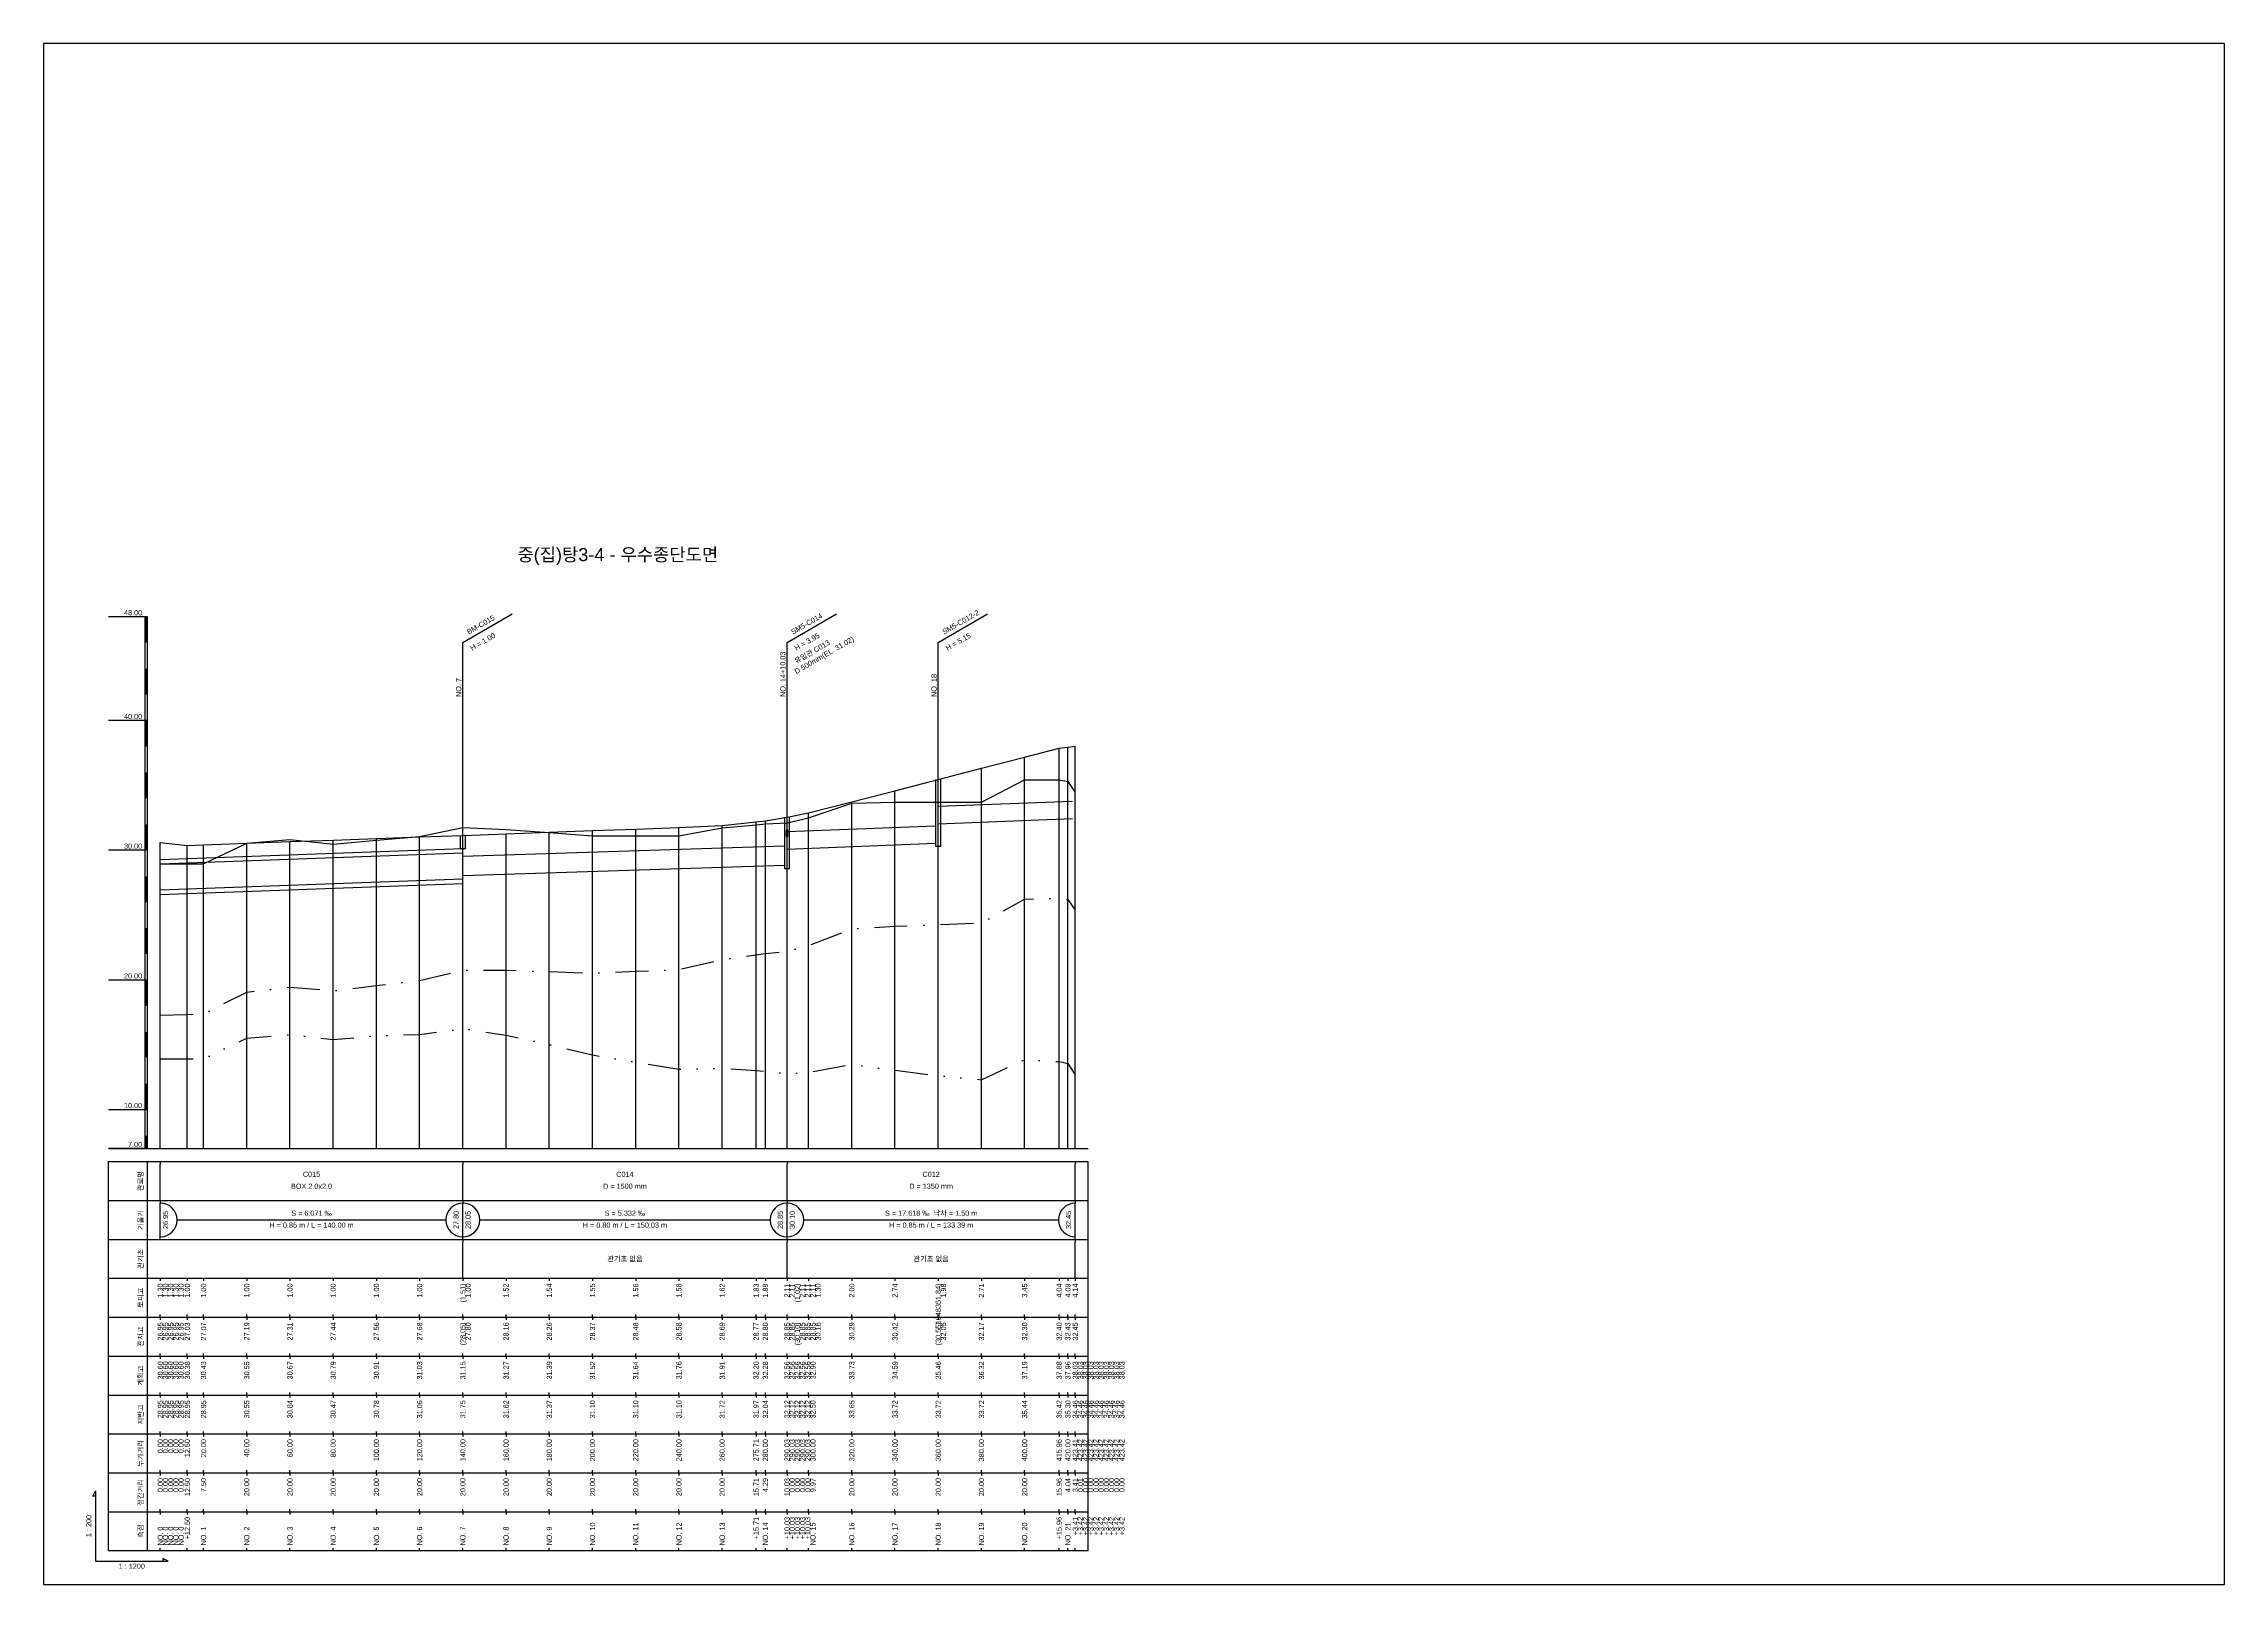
# Model space of a CAD drawing. Header units: millimetres. Extents: x -105495 to 3444, y -108190 to 2013.
# Drawn here: x 20 to 861, y -15456 to -14862 of the extents above; entities that cross this region are included whole.
import ezdxf
from ezdxf.enums import TextEntityAlignment as Align

# ---------------------------------------------------------------- set-up
doc = ezdxf.new("R2010")
doc.units = ezdxf.units.MM
doc.linetypes.add('DASHDOT', pattern=[25.4, 12.7, -6.35, 0, -6.35])
doc.linetypes.add('DIVIDE', pattern=[31.75, 12.7, -6.35, 0, -6.35, 0, -6.35])
for name, color, linetype in [('KZ_종단_계획선', 1, 'Continuous'), ('KZ_종단_관로', 4, 'Continuous'), ('KZ_종단_깃발', 7, 'Continuous'), ('KZ_종단_노선명', 7, 'Continuous'), ('KZ_종단_도각', 7, 'Continuous'), ('KZ_종단_맨홀', 4, 'Continuous'), ('KZ_종단_수직선', 7, 'Continuous'), ('KZ_종단_암선1', 56, 'DASHDOT'), ('KZ_종단_암선2', 4, 'DIVIDE'), ('KZ_종단_원형관', 4, 'Continuous'), ('KZ_종단_지반선', 3, 'Continuous'), ('KZ_종단_테이블문자', 7, 'Continuous'), ('KZ_종단_테이블선', 7, 'Continuous'), ('KZ_종단_폴대', 7, 'Continuous')]:
    doc.layers.add(name, color=color, linetype=linetype)
doc.styles.get("Standard").update_dxf_attribs({"font": 'arial.ttf'})

msp = doc.modelspace()

# ---------------------------------------------------------------- linework, layer by layer
at = {"layer": 'KZ_종단_계획선'}
msp.add_lwpolyline([(65, -15169.99), (65, -15169.99), (65, -15169.99), (65, -15169.99), (65, -15169.99), (75.42, -15171.1), (81.67, -15170.87), (98.33, -15170.27), (115, -15169.66), (131.67, -15169.06), (148.33, -15168.45), (165, -15167.84), (181.67, -15167.24), (198.33, -15166.63), (215, -15166.03), (231.67, -15165.42), (248.33, -15164.82), (265, -15164.21), (281.67, -15163.45), (294.76, -15162), (298.33, -15161.61), (306.69, -15160.21), (306.69, -15160.21), (306.69, -15160.21), (306.69, -15160.21), (306.69, -15160.21), (315, -15158.52), (331.67, -15154.35), (348.33, -15150.03), (365, -15145.7), (381.67, -15141.38), (398.33, -15137.05), (411.63, -15133.6), (415, -15133.2), (417.84, -15132.87), (417.85, -15132.87)], dxfattribs=at)
at = {"layer": 'KZ_종단_관로'}
for p, q in [((365, -15156.02), (416.84, -15154)), ((365, -15162.77), (416.84, -15160.75)), ((181.67, -15175.25), (305.69, -15171.25)), ((306.69, -15165.75), (364, -15163.52)), ((306.69, -15172.5), (364, -15170.27)), ((181.67, -15182.75), (305.69, -15178.75))]:
    msp.add_line(p, q, dxfattribs=at)
for points in [[(65, -15176.5), (181.67, -15172.25)], [(65, -15178.25), (181.67, -15174)], [(65, -15188.25), (181.67, -15184)], [(65, -15190), (181.67, -15185.75)]]:
    msp.add_lwpolyline(points, dxfattribs=at)
at = {"layer": 'KZ_종단_깃발'}
for p, q in [((181.67, -15092.87), (200.72, -15081.87)), ((306.69, -15092.87), (325.75, -15081.87)), ((365, -15092.87), (384.05, -15081.87)), ((181.67, -15288), (181.67, -15092.87)), ((306.69, -15288), (306.69, -15092.87)), ((365, -15288), (365, -15092.87))]:
    msp.add_line(p, q, dxfattribs=at)
at = {"layer": 'KZ_종단_도각'}
msp.add_lwpolyline([(20, -15456), (861, -15456), (861, -14862), (20, -14862)], close=True, dxfattribs=at)
at = {"layer": 'KZ_종단_맨홀'}
for points in [[(364, -15145.7), (364, -15171.46), (366, -15171.46), (366, -15145.7)], [(305.69, -15160.21), (305.69, -15179.98), (307.69, -15179.98), (307.69, -15160.21)], [(180.67, -15167.24), (180.67, -15172.25), (182.67, -15172.25), (182.67, -15167.24)]]:
    msp.add_lwpolyline(points, dxfattribs=at)
at = {"layer": 'KZ_종단_수직선'}
for p, q in [((398.33, -15288), (398.33, -15137.05)), ((411.63, -15288), (411.63, -15133.6)), ((415, -15288), (415, -15133.2)), ((417.84, -15288), (417.84, -15132.87)), ((417.85, -15288), (417.85, -15132.87)), ((417.85, -15288), (417.85, -15132.87)), ((417.85, -15288), (417.85, -15132.87)), ((417.85, -15288), (417.85, -15132.87)), ((417.85, -15288), (417.85, -15132.87)), ((417.85, -15288), (417.85, -15132.87)), ((417.85, -15288), (417.85, -15132.87)), ((417.85, -15288), (417.85, -15132.87)), ((417.85, -15288), (417.85, -15132.87)), ((365, -15288), (365, -15145.7)), ((381.67, -15288), (381.67, -15141.38)), ((331.67, -15288), (331.67, -15154.35)), ((348.33, -15288), (348.33, -15150.03)), ((294.76, -15288), (294.76, -15162)), ((298.33, -15288), (298.33, -15161.61)), ((306.69, -15288), (306.69, -15160.21)), ((306.69, -15288), (306.69, -15160.21)), ((306.69, -15288), (306.69, -15160.21)), ((306.69, -15288), (306.69, -15160.21)), ((306.69, -15288), (306.69, -15160.21)), ((315, -15288), (315, -15158.52)), ((65, -15288), (65, -15169.99)), ((65, -15288), (65, -15169.99)), ((65, -15288), (65, -15169.99)), ((65, -15288), (65, -15169.99)), ((65, -15288), (65, -15169.99)), ((65, -15288), (65, -15169.99)), ((65, -15288), (65, -15169.99)), ((65, -15288), (65, -15169.99)), ((65, -15288), (65, -15169.99)), ((75.42, -15288), (75.42, -15171.1)), ((81.67, -15288), (81.67, -15170.87)), ((98.33, -15288), (98.33, -15170.27)), ((115, -15288), (115, -15169.66)), ((131.67, -15288), (131.67, -15169.06)), ((148.33, -15288), (148.33, -15168.45)), ((165, -15288), (165, -15167.84)), ((181.67, -15288), (181.67, -15167.24)), ((198.33, -15288), (198.33, -15166.63)), ((215, -15288), (215, -15166.03)), ((231.67, -15288), (231.67, -15165.42)), ((248.33, -15288), (248.33, -15164.82)), ((265, -15288), (265, -15164.21)), ((281.67, -15288), (281.67, -15163.45))]:
    msp.add_line(p, q, dxfattribs=at)
at = {"layer": 'KZ_종단_암선1', "flags": 128}
msp.add_lwpolyline([(65, -15236.53), (65, -15236.53), (65, -15236.53), (65, -15236.53), (65, -15236.53), (75.42, -15236.25), (81.67, -15236.08), (98.33, -15227.64), (115, -15225.75), (131.67, -15227.13), (148.33, -15225.14), (165, -15223.19), (181.67, -15219.16), (198.33, -15219.21), (215, -15219.78), (231.67, -15220.36), (248.33, -15219.64), (265, -15218.92), (281.67, -15215.1), (294.76, -15213.28), (298.33, -15212.78), (306.69, -15212.04), (306.69, -15212.04), (306.69, -15212.04), (306.69, -15212.04), (306.69, -15212.04), (315, -15209.75), (331.67, -15203.31), (348.33, -15202.24), (365, -15201.58), (381.67, -15200.97), (398.33, -15191.84), (411.63, -15191.51), (415, -15191.99), (417.84, -15196.12), (417.85, -15196.12), (417.85, -15196.12), (417.85, -15196.12), (417.85, -15196.12), (417.85, -15196.12), (417.85, -15196.12), (417.85, -15196.12), (417.85, -15196.12), (417.85, -15196.12)], dxfattribs=at)
at = {"layer": 'KZ_종단_암선2', "flags": 128}
msp.add_lwpolyline([(65, -15253.34), (65, -15253.34), (65, -15253.34), (65, -15253.34), (65, -15253.34), (75.42, -15253.37), (81.67, -15253.4), (98.33, -15245.45), (115, -15244.06), (131.67, -15245.94), (148.33, -15244.49), (165, -15244), (181.67, -15241.77), (198.33, -15244.27), (215, -15247.88), (231.67, -15251.91), (248.33, -15254.64), (265, -15257.37), (281.67, -15257.02), (294.76, -15257.91), (298.33, -15258.15), (306.69, -15259.14), (306.69, -15259.14), (306.69, -15259.14), (306.69, -15259.14), (306.69, -15259.14), (315, -15258.57), (331.67, -15255.59), (348.33, -15257.77), (365, -15259.91), (381.67, -15261.43), (398.33, -15253.72), (411.63, -15254.45), (415, -15255.2), (417.84, -15259.56), (417.85, -15259.56), (417.85, -15259.56), (417.85, -15259.56), (417.85, -15259.56), (417.85, -15259.56), (417.85, -15259.56), (417.85, -15259.56), (417.85, -15259.56), (417.85, -15259.56)], dxfattribs=at)
at = {"layer": 'KZ_종단_원형관'}
for p, q in [((306.45, -15166.19), (306.46, -15165.94)), ((306.45, -15166.44), (306.45, -15166.19)), ((306.45, -15166.69), (306.45, -15166.44)), ((306.46, -15166.94), (306.45, -15166.69)), ((306.46, -15165.94), (306.48, -15165.71)), ((306.48, -15167.17), (306.46, -15166.94)), ((306.48, -15165.71), (306.51, -15165.5)), ((306.51, -15167.38), (306.48, -15167.17)), ((306.51, -15165.5), (306.54, -15165.32)), ((306.54, -15167.56), (306.51, -15167.38)), ((306.54, -15165.32), (306.57, -15165.18)), ((306.57, -15167.7), (306.54, -15167.56)), ((306.57, -15165.18), (306.61, -15165.07)), ((306.61, -15167.81), (306.57, -15167.7)), ((306.61, -15165.07), (306.65, -15165)), ((306.65, -15167.88), (306.61, -15167.81)), ((306.65, -15165), (306.69, -15164.98)), ((306.69, -15167.9), (306.65, -15167.88)), ((306.69, -15164.98), (306.74, -15165)), ((306.74, -15167.88), (306.69, -15167.9)), ((306.74, -15165), (306.78, -15165.07)), ((306.78, -15167.81), (306.74, -15167.88)), ((306.78, -15165.07), (306.82, -15165.18)), ((306.82, -15167.7), (306.78, -15167.81)), ((306.82, -15165.18), (306.85, -15165.32)), ((306.85, -15167.56), (306.82, -15167.7)), ((306.85, -15165.32), (306.88, -15165.5)), ((306.88, -15167.38), (306.85, -15167.56)), ((306.88, -15165.5), (306.9, -15165.71)), ((306.9, -15167.17), (306.88, -15167.38)), ((306.9, -15165.71), (306.92, -15165.94)), ((306.92, -15166.94), (306.9, -15167.17)), ((306.92, -15165.94), (306.93, -15166.19)), ((306.93, -15166.69), (306.92, -15166.94)), ((306.93, -15166.19), (306.94, -15166.44)), ((306.94, -15166.44), (306.93, -15166.69))]:
    msp.add_line(p, q, dxfattribs=at)
at = {"layer": 'KZ_종단_지반선', "flags": 128}
msp.add_lwpolyline([(65, -15178.27), (65, -15178.27), (65, -15178.27), (65, -15178.27), (65, -15178.27), (75.42, -15178.27), (81.67, -15178.27), (98.33, -15170.27), (115, -15168.82), (131.67, -15170.64), (148.33, -15169.1), (165, -15167.69), (181.67, -15164.23), (198.33, -15164.92), (215, -15166.17), (231.67, -15167.48), (248.33, -15167.48), (265, -15167.48), (281.67, -15164.39), (294.76, -15163.14), (298.33, -15162.79), (306.69, -15162.41), (306.69, -15162.41), (306.69, -15162.41), (306.69, -15162.41), (306.69, -15162.41), (315, -15160.48), (331.67, -15154.77), (348.33, -15154.41), (365, -15154.41), (381.67, -15154.41), (398.33, -15145.81), (411.63, -15145.89), (415, -15146.48), (417.84, -15150.71), (417.85, -15150.71), (417.85, -15150.71), (417.85, -15150.71), (417.85, -15150.71), (417.85, -15150.71), (417.85, -15150.71), (417.85, -15150.71), (417.85, -15150.71), (417.85, -15150.71)], dxfattribs=at)
at = {"layer": 'KZ_종단_테이블문자'}
for p, q in [((65, -15293), (65, -15294)), ((65, -15307), (65, -15294)), ((181.67, -15293), (181.67, -15294)), ((181.67, -15293), (181.67, -15294)), ((181.67, -15307), (181.67, -15294)), ((181.67, -15307), (181.67, -15294)), ((306.69, -15293), (306.69, -15294)), ((306.69, -15293), (306.69, -15294)), ((306.69, -15307), (306.69, -15294)), ((306.69, -15307), (306.69, -15294)), ((417.85, -15293), (417.85, -15294)), ((417.85, -15307), (417.85, -15294)), ((65, -15308), (65, -15307)), ((65, -15308), (65, -15309)), ((65, -15322), (65, -15309)), ((181.67, -15308), (181.67, -15307)), ((181.67, -15308), (181.67, -15307)), ((181.67, -15308), (181.67, -15309)), ((181.67, -15308), (181.67, -15309)), ((181.67, -15322), (181.67, -15309)), ((181.67, -15322), (181.67, -15309)), ((306.69, -15308), (306.69, -15307)), ((306.69, -15308), (306.69, -15307)), ((306.69, -15308), (306.69, -15309)), ((306.69, -15308), (306.69, -15309)), ((306.69, -15322), (306.69, -15309)), ((306.69, -15322), (306.69, -15309)), ((417.85, -15308), (417.85, -15307)), ((417.85, -15308), (417.85, -15309)), ((417.85, -15322), (417.85, -15309)), ((65, -15323), (65, -15322)), ((71.42, -15315.5), (175.25, -15315.5)), ((181.67, -15323), (181.67, -15322)), ((181.67, -15323), (181.67, -15322)), ((181.67, -15323), (181.67, -15324)), ((188.08, -15315.5), (300.27, -15315.5)), ((306.69, -15323), (306.69, -15322)), ((306.69, -15323), (306.69, -15322)), ((306.69, -15323), (306.69, -15324)), ((306.69, -15323), (306.69, -15324)), ((313.11, -15315.5), (411.43, -15315.5)), ((417.85, -15323), (417.85, -15322)), ((417.85, -15323), (417.85, -15324)), ((181.67, -15337), (181.67, -15324)), ((306.69, -15337), (306.69, -15324)), ((306.69, -15337), (306.69, -15324)), ((417.85, -15337), (417.85, -15324)), ((181.67, -15338), (181.67, -15337)), ((306.69, -15338), (306.69, -15337)), ((306.69, -15338), (306.69, -15337)), ((417.85, -15338), (417.85, -15337))]:
    msp.add_line(p, q, dxfattribs=at)
for centre, start, end in [((65, -15315.5), 270, 90), ((181.67, -15315.5), 90, 270), ((181.67, -15315.5), 270, 90), ((306.69, -15315.5), 90, 270), ((306.69, -15315.5), 270, 90), ((417.85, -15315.5), 90, 270)]:
    msp.add_arc(centre, 6.5, start, end, dxfattribs=at)
at = {"layer": 'KZ_종단_테이블선'}
for p, q in [((45, -15288), (422.85, -15288)), ((45, -15308), (45, -15293)), ((45, -15293), (422.85, -15293)), ((60, -15308), (60, -15293)), ((422.85, -15308), (422.85, -15293)), ((45, -15323), (45, -15308)), ((45, -15308), (422.85, -15308)), ((60, -15323), (60, -15308)), ((422.85, -15323), (422.85, -15308)), ((45, -15338), (45, -15323)), ((45, -15323), (422.85, -15323)), ((60, -15338), (60, -15323)), ((422.85, -15338), (422.85, -15323)), ((45, -15353), (45, -15338)), ((45, -15338), (422.85, -15338)), ((60, -15353), (60, -15338)), ((65, -15338), (65, -15339)), ((65, -15338), (65, -15339)), ((65, -15338), (65, -15339)), ((65, -15338), (65, -15339)), ((65, -15338), (65, -15339)), ((75.42, -15338), (75.42, -15339)), ((81.67, -15338), (81.67, -15339)), ((98.33, -15338), (98.33, -15339)), ((115, -15338), (115, -15339)), ((131.67, -15338), (131.67, -15339)), ((148.33, -15338), (148.33, -15339)), ((165, -15338), (165, -15339)), ((181.67, -15338), (181.67, -15339)), ((198.33, -15338), (198.33, -15339)), ((215, -15338), (215, -15339)), ((231.67, -15338), (231.67, -15339)), ((248.33, -15338), (248.33, -15339)), ((265, -15338), (265, -15339)), ((281.67, -15338), (281.67, -15339)), ((294.76, -15338), (294.76, -15339)), ((298.33, -15338), (298.33, -15339)), ((306.69, -15338), (306.69, -15339)), ((306.69, -15338), (306.69, -15339)), ((306.69, -15338), (306.69, -15339)), ((306.69, -15338), (306.69, -15339)), ((306.69, -15338), (306.69, -15339)), ((315, -15338), (315, -15339)), ((331.67, -15338), (331.67, -15339)), ((348.33, -15338), (348.33, -15339)), ((365, -15338), (365, -15339)), ((381.67, -15338), (381.67, -15339)), ((398.33, -15338), (398.33, -15339)), ((411.63, -15338), (411.63, -15339)), ((415, -15338), (415, -15339)), ((417.84, -15338), (417.84, -15339)), ((422.85, -15353), (422.85, -15338)), ((45, -15368), (45, -15353)), ((45, -15353), (422.85, -15353)), ((60, -15368), (60, -15353)), ((65, -15353), (65, -15352)), ((65, -15353), (65, -15352)), ((65, -15353), (65, -15352)), ((65, -15353), (65, -15352)), ((65, -15353), (65, -15352)), ((65, -15353), (65, -15354)), ((65, -15353), (65, -15354)), ((65, -15353), (65, -15354)), ((65, -15353), (65, -15354)), ((65, -15353), (65, -15354)), ((75.42, -15353), (75.42, -15352)), ((75.42, -15353), (75.42, -15354)), ((81.67, -15353), (81.67, -15352)), ((81.67, -15353), (81.67, -15354)), ((98.33, -15353), (98.33, -15352)), ((98.33, -15353), (98.33, -15354)), ((115, -15353), (115, -15352)), ((115, -15353), (115, -15354)), ((131.67, -15353), (131.67, -15352)), ((131.67, -15353), (131.67, -15354)), ((148.33, -15353), (148.33, -15352)), ((148.33, -15353), (148.33, -15354)), ((165, -15353), (165, -15352)), ((165, -15353), (165, -15354)), ((181.67, -15353), (181.67, -15352)), ((181.67, -15353), (181.67, -15354)), ((198.33, -15353), (198.33, -15352)), ((198.33, -15353), (198.33, -15354)), ((215, -15353), (215, -15352)), ((215, -15353), (215, -15354)), ((231.67, -15353), (231.67, -15352)), ((231.67, -15353), (231.67, -15354)), ((248.33, -15353), (248.33, -15352)), ((248.33, -15353), (248.33, -15354)), ((265, -15353), (265, -15352)), ((265, -15353), (265, -15354)), ((281.67, -15353), (281.67, -15352)), ((281.67, -15353), (281.67, -15354)), ((294.76, -15353), (294.76, -15352)), ((294.76, -15353), (294.76, -15354)), ((298.33, -15353), (298.33, -15352)), ((298.33, -15353), (298.33, -15354)), ((306.69, -15353), (306.69, -15352)), ((306.69, -15353), (306.69, -15352)), ((306.69, -15353), (306.69, -15352)), ((306.69, -15353), (306.69, -15352)), ((306.69, -15353), (306.69, -15352)), ((306.69, -15353), (306.69, -15354)), ((306.69, -15353), (306.69, -15354)), ((306.69, -15353), (306.69, -15354)), ((306.69, -15353), (306.69, -15354)), ((306.69, -15353), (306.69, -15354)), ((315, -15353), (315, -15352)), ((315, -15353), (315, -15354)), ((331.67, -15353), (331.67, -15352)), ((331.67, -15353), (331.67, -15354)), ((348.33, -15353), (348.33, -15352)), ((348.33, -15353), (348.33, -15354)), ((365, -15353), (365, -15352)), ((365, -15353), (365, -15354)), ((381.67, -15353), (381.67, -15352)), ((381.67, -15353), (381.67, -15354)), ((398.33, -15353), (398.33, -15352)), ((398.33, -15353), (398.33, -15354)), ((411.63, -15353), (411.63, -15352)), ((411.63, -15353), (411.63, -15354)), ((415, -15353), (415, -15352)), ((415, -15353), (415, -15354)), ((417.84, -15353), (417.84, -15352)), ((417.84, -15353), (417.84, -15354)), ((422.85, -15368), (422.85, -15353)), ((45, -15383), (45, -15368)), ((45, -15368), (422.85, -15368)), ((60, -15383), (60, -15368)), ((65, -15368), (65, -15367)), ((65, -15368), (65, -15367)), ((65, -15368), (65, -15367)), ((65, -15368), (65, -15367)), ((65, -15368), (65, -15367)), ((65, -15368), (65, -15369)), ((65, -15368), (65, -15369)), ((65, -15368), (65, -15369)), ((65, -15368), (65, -15369)), ((65, -15368), (65, -15369)), ((75.42, -15368), (75.42, -15367)), ((75.42, -15368), (75.42, -15369)), ((81.67, -15368), (81.67, -15367)), ((81.67, -15368), (81.67, -15369)), ((98.33, -15368), (98.33, -15367)), ((98.33, -15368), (98.33, -15369)), ((115, -15368), (115, -15367)), ((115, -15368), (115, -15369)), ((131.67, -15368), (131.67, -15367)), ((131.67, -15368), (131.67, -15369)), ((148.33, -15368), (148.33, -15367)), ((148.33, -15368), (148.33, -15369)), ((165, -15368), (165, -15367)), ((165, -15368), (165, -15369)), ((181.67, -15368), (181.67, -15367)), ((181.67, -15368), (181.67, -15369)), ((198.33, -15368), (198.33, -15367)), ((198.33, -15368), (198.33, -15369)), ((215, -15368), (215, -15367)), ((215, -15368), (215, -15369)), ((231.67, -15368), (231.67, -15367)), ((231.67, -15368), (231.67, -15369)), ((248.33, -15368), (248.33, -15367)), ((248.33, -15368), (248.33, -15369)), ((265, -15368), (265, -15367)), ((265, -15368), (265, -15369)), ((281.67, -15368), (281.67, -15367)), ((281.67, -15368), (281.67, -15369)), ((294.76, -15368), (294.76, -15367)), ((294.76, -15368), (294.76, -15369)), ((298.33, -15368), (298.33, -15367)), ((298.33, -15368), (298.33, -15369)), ((306.69, -15368), (306.69, -15367)), ((306.69, -15368), (306.69, -15367)), ((306.69, -15368), (306.69, -15367)), ((306.69, -15368), (306.69, -15367)), ((306.69, -15368), (306.69, -15367)), ((306.69, -15368), (306.69, -15369)), ((306.69, -15368), (306.69, -15369)), ((306.69, -15368), (306.69, -15369)), ((306.69, -15368), (306.69, -15369)), ((306.69, -15368), (306.69, -15369)), ((315, -15368), (315, -15367)), ((315, -15368), (315, -15369)), ((331.67, -15368), (331.67, -15367)), ((331.67, -15368), (331.67, -15369)), ((348.33, -15368), (348.33, -15367)), ((348.33, -15368), (348.33, -15369)), ((365, -15368), (365, -15367)), ((365, -15368), (365, -15369)), ((381.67, -15368), (381.67, -15367)), ((381.67, -15368), (381.67, -15369)), ((398.33, -15368), (398.33, -15367)), ((398.33, -15368), (398.33, -15369)), ((411.63, -15368), (411.63, -15367)), ((411.63, -15368), (411.63, -15369)), ((415, -15368), (415, -15367)), ((415, -15368), (415, -15369)), ((417.84, -15368), (417.84, -15367)), ((417.84, -15368), (417.84, -15369)), ((417.85, -15368), (417.85, -15369)), ((417.85, -15368), (417.85, -15369)), ((417.85, -15368), (417.85, -15369)), ((417.85, -15368), (417.85, -15369)), ((417.85, -15368), (417.85, -15369)), ((417.85, -15368), (417.85, -15369)), ((417.85, -15368), (417.85, -15369)), ((417.85, -15368), (417.85, -15369)), ((417.85, -15368), (417.85, -15369)), ((422.85, -15383), (422.85, -15368)), ((45, -15398), (45, -15383)), ((45, -15383), (422.85, -15383)), ((60, -15398), (60, -15383)), ((65, -15383), (65, -15382)), ((65, -15383), (65, -15382)), ((65, -15383), (65, -15382)), ((65, -15383), (65, -15382)), ((65, -15383), (65, -15382)), ((65, -15383), (65, -15384)), ((65, -15383), (65, -15384)), ((65, -15383), (65, -15384)), ((65, -15383), (65, -15384)), ((65, -15383), (65, -15384)), ((75.42, -15383), (75.42, -15382)), ((75.42, -15383), (75.42, -15384)), ((81.67, -15383), (81.67, -15382)), ((81.67, -15383), (81.67, -15384)), ((98.33, -15383), (98.33, -15382)), ((98.33, -15383), (98.33, -15384)), ((115, -15383), (115, -15382)), ((115, -15383), (115, -15384)), ((131.67, -15383), (131.67, -15382)), ((131.67, -15383), (131.67, -15384)), ((148.33, -15383), (148.33, -15382)), ((148.33, -15383), (148.33, -15384)), ((165, -15383), (165, -15382)), ((165, -15383), (165, -15384)), ((181.67, -15383), (181.67, -15382)), ((181.67, -15383), (181.67, -15384)), ((198.33, -15383), (198.33, -15382)), ((198.33, -15383), (198.33, -15384)), ((215, -15383), (215, -15382)), ((215, -15383), (215, -15384)), ((231.67, -15383), (231.67, -15382)), ((231.67, -15383), (231.67, -15384)), ((248.33, -15383), (248.33, -15382)), ((248.33, -15383), (248.33, -15384)), ((265, -15383), (265, -15382)), ((265, -15383), (265, -15384)), ((281.67, -15383), (281.67, -15382)), ((281.67, -15383), (281.67, -15384)), ((294.76, -15383), (294.76, -15382)), ((294.76, -15383), (294.76, -15384)), ((298.33, -15383), (298.33, -15382)), ((298.33, -15383), (298.33, -15384)), ((306.69, -15383), (306.69, -15382)), ((306.69, -15383), (306.69, -15382)), ((306.69, -15383), (306.69, -15382)), ((306.69, -15383), (306.69, -15382)), ((306.69, -15383), (306.69, -15382)), ((306.69, -15383), (306.69, -15384)), ((306.69, -15383), (306.69, -15384)), ((306.69, -15383), (306.69, -15384)), ((306.69, -15383), (306.69, -15384)), ((306.69, -15383), (306.69, -15384)), ((315, -15383), (315, -15382)), ((315, -15383), (315, -15384)), ((331.67, -15383), (331.67, -15382)), ((331.67, -15383), (331.67, -15384)), ((348.33, -15383), (348.33, -15382)), ((348.33, -15383), (348.33, -15384)), ((365, -15383), (365, -15382)), ((365, -15383), (365, -15384)), ((381.67, -15383), (381.67, -15382)), ((381.67, -15383), (381.67, -15384)), ((398.33, -15383), (398.33, -15382)), ((398.33, -15383), (398.33, -15384)), ((411.63, -15383), (411.63, -15382)), ((411.63, -15383), (411.63, -15384)), ((415, -15383), (415, -15382)), ((415, -15383), (415, -15384)), ((417.84, -15383), (417.84, -15382)), ((417.84, -15383), (417.84, -15384)), ((417.85, -15383), (417.85, -15382)), ((417.85, -15383), (417.85, -15382)), ((417.85, -15383), (417.85, -15382)), ((417.85, -15383), (417.85, -15382)), ((417.85, -15383), (417.85, -15382)), ((417.85, -15383), (417.85, -15382)), ((417.85, -15383), (417.85, -15382)), ((417.85, -15383), (417.85, -15382)), ((417.85, -15383), (417.85, -15382)), ((417.85, -15383), (417.85, -15384)), ((417.85, -15383), (417.85, -15384)), ((417.85, -15383), (417.85, -15384)), ((417.85, -15383), (417.85, -15384)), ((417.85, -15383), (417.85, -15384)), ((417.85, -15383), (417.85, -15384)), ((417.85, -15383), (417.85, -15384)), ((417.85, -15383), (417.85, -15384)), ((417.85, -15383), (417.85, -15384)), ((422.85, -15398), (422.85, -15383)), ((45, -15413), (45, -15398)), ((45, -15398), (422.85, -15398)), ((60, -15413), (60, -15398)), ((65, -15398), (65, -15397)), ((65, -15398), (65, -15397)), ((65, -15398), (65, -15397)), ((65, -15398), (65, -15397)), ((65, -15398), (65, -15397)), ((65, -15398), (65, -15399)), ((65, -15398), (65, -15399)), ((65, -15398), (65, -15399)), ((65, -15398), (65, -15399)), ((65, -15398), (65, -15399)), ((75.42, -15398), (75.42, -15397)), ((75.42, -15398), (75.42, -15399)), ((81.67, -15398), (81.67, -15397)), ((81.67, -15398), (81.67, -15399)), ((98.33, -15398), (98.33, -15397)), ((98.33, -15398), (98.33, -15399)), ((115, -15398), (115, -15397)), ((115, -15398), (115, -15399)), ((131.67, -15398), (131.67, -15397)), ((131.67, -15398), (131.67, -15399)), ((148.33, -15398), (148.33, -15397)), ((148.33, -15398), (148.33, -15399)), ((165, -15398), (165, -15397)), ((165, -15398), (165, -15399)), ((181.67, -15398), (181.67, -15397)), ((181.67, -15398), (181.67, -15399)), ((198.33, -15398), (198.33, -15397)), ((198.33, -15398), (198.33, -15399)), ((215, -15398), (215, -15397)), ((215, -15398), (215, -15399)), ((231.67, -15398), (231.67, -15397)), ((231.67, -15398), (231.67, -15399)), ((248.33, -15398), (248.33, -15397)), ((248.33, -15398), (248.33, -15399)), ((265, -15398), (265, -15397)), ((265, -15398), (265, -15399)), ((281.67, -15398), (281.67, -15397)), ((281.67, -15398), (281.67, -15399)), ((294.76, -15398), (294.76, -15397)), ((294.76, -15398), (294.76, -15399)), ((298.33, -15398), (298.33, -15397)), ((298.33, -15398), (298.33, -15399)), ((306.69, -15398), (306.69, -15397)), ((306.69, -15398), (306.69, -15397)), ((306.69, -15398), (306.69, -15397)), ((306.69, -15398), (306.69, -15397)), ((306.69, -15398), (306.69, -15397)), ((306.69, -15398), (306.69, -15399)), ((306.69, -15398), (306.69, -15399)), ((306.69, -15398), (306.69, -15399)), ((306.69, -15398), (306.69, -15399)), ((306.69, -15398), (306.69, -15399)), ((315, -15398), (315, -15397)), ((315, -15398), (315, -15399)), ((331.67, -15398), (331.67, -15397)), ((331.67, -15398), (331.67, -15399)), ((348.33, -15398), (348.33, -15397)), ((348.33, -15398), (348.33, -15399)), ((365, -15398), (365, -15397)), ((365, -15398), (365, -15399)), ((381.67, -15398), (381.67, -15397)), ((381.67, -15398), (381.67, -15399)), ((398.33, -15398), (398.33, -15397)), ((398.33, -15398), (398.33, -15399)), ((411.63, -15398), (411.63, -15397)), ((411.63, -15398), (411.63, -15399)), ((415, -15398), (415, -15397)), ((415, -15398), (415, -15399)), ((417.84, -15398), (417.84, -15397)), ((417.84, -15398), (417.84, -15399)), ((417.85, -15398), (417.85, -15397)), ((417.85, -15398), (417.85, -15397)), ((417.85, -15398), (417.85, -15397)), ((417.85, -15398), (417.85, -15397)), ((417.85, -15398), (417.85, -15397)), ((417.85, -15398), (417.85, -15397)), ((417.85, -15398), (417.85, -15397)), ((417.85, -15398), (417.85, -15397)), ((417.85, -15398), (417.85, -15397)), ((417.85, -15398), (417.85, -15399)), ((417.85, -15398), (417.85, -15399)), ((417.85, -15398), (417.85, -15399)), ((417.85, -15398), (417.85, -15399)), ((417.85, -15398), (417.85, -15399)), ((417.85, -15398), (417.85, -15399)), ((417.85, -15398), (417.85, -15399)), ((417.85, -15398), (417.85, -15399)), ((417.85, -15398), (417.85, -15399)), ((422.85, -15413), (422.85, -15398)), ((45, -15428), (45, -15413)), ((45, -15413), (422.85, -15413)), ((60, -15428), (60, -15413)), ((65, -15413), (65, -15412)), ((65, -15413), (65, -15412)), ((65, -15413), (65, -15412)), ((65, -15413), (65, -15412)), ((65, -15413), (65, -15412)), ((65, -15413), (65, -15414)), ((65, -15413), (65, -15414)), ((65, -15413), (65, -15414)), ((65, -15413), (65, -15414)), ((65, -15413), (65, -15414)), ((75.42, -15413), (75.42, -15412)), ((75.42, -15413), (75.42, -15414)), ((81.67, -15413), (81.67, -15412)), ((81.67, -15413), (81.67, -15414)), ((98.33, -15413), (98.33, -15412)), ((98.33, -15413), (98.33, -15414)), ((115, -15413), (115, -15412)), ((115, -15413), (115, -15414)), ((131.67, -15413), (131.67, -15412)), ((131.67, -15413), (131.67, -15414)), ((148.33, -15413), (148.33, -15412)), ((148.33, -15413), (148.33, -15414)), ((165, -15413), (165, -15412)), ((165, -15413), (165, -15414)), ((181.67, -15413), (181.67, -15412)), ((181.67, -15413), (181.67, -15414)), ((198.33, -15413), (198.33, -15412)), ((198.33, -15413), (198.33, -15414)), ((215, -15413), (215, -15412)), ((215, -15413), (215, -15414)), ((231.67, -15413), (231.67, -15412)), ((231.67, -15413), (231.67, -15414)), ((248.33, -15413), (248.33, -15412)), ((248.33, -15413), (248.33, -15414)), ((265, -15413), (265, -15412)), ((265, -15413), (265, -15414)), ((281.67, -15413), (281.67, -15412)), ((281.67, -15413), (281.67, -15414)), ((294.76, -15413), (294.76, -15412)), ((294.76, -15413), (294.76, -15414)), ((298.33, -15413), (298.33, -15412)), ((298.33, -15413), (298.33, -15414)), ((306.69, -15413), (306.69, -15412)), ((306.69, -15413), (306.69, -15412)), ((306.69, -15413), (306.69, -15412)), ((306.69, -15413), (306.69, -15412)), ((306.69, -15413), (306.69, -15412)), ((306.69, -15413), (306.69, -15414)), ((306.69, -15413), (306.69, -15414)), ((306.69, -15413), (306.69, -15414)), ((306.69, -15413), (306.69, -15414)), ((306.69, -15413), (306.69, -15414)), ((315, -15413), (315, -15412)), ((315, -15413), (315, -15414)), ((331.67, -15413), (331.67, -15412)), ((331.67, -15413), (331.67, -15414)), ((348.33, -15413), (348.33, -15412)), ((348.33, -15413), (348.33, -15414)), ((365, -15413), (365, -15412)), ((365, -15413), (365, -15414)), ((381.67, -15413), (381.67, -15412)), ((381.67, -15413), (381.67, -15414)), ((398.33, -15413), (398.33, -15412)), ((398.33, -15413), (398.33, -15414)), ((411.63, -15413), (411.63, -15412)), ((411.63, -15413), (411.63, -15414)), ((415, -15413), (415, -15412)), ((415, -15413), (415, -15414)), ((417.84, -15413), (417.84, -15412)), ((417.84, -15413), (417.84, -15414)), ((417.85, -15413), (417.85, -15412)), ((417.85, -15413), (417.85, -15412)), ((417.85, -15413), (417.85, -15412)), ((417.85, -15413), (417.85, -15412)), ((417.85, -15413), (417.85, -15412)), ((417.85, -15413), (417.85, -15412)), ((417.85, -15413), (417.85, -15412)), ((417.85, -15413), (417.85, -15412)), ((417.85, -15413), (417.85, -15412)), ((417.85, -15413), (417.85, -15414)), ((417.85, -15413), (417.85, -15414)), ((417.85, -15413), (417.85, -15414)), ((417.85, -15413), (417.85, -15414)), ((417.85, -15413), (417.85, -15414)), ((417.85, -15413), (417.85, -15414)), ((417.85, -15413), (417.85, -15414)), ((417.85, -15413), (417.85, -15414)), ((417.85, -15413), (417.85, -15414)), ((422.85, -15428), (422.85, -15413)), ((45, -15443), (45, -15428)), ((45, -15428), (422.85, -15428)), ((60, -15443), (60, -15428)), ((65, -15428), (65, -15427)), ((65, -15428), (65, -15427)), ((65, -15428), (65, -15427)), ((65, -15428), (65, -15427)), ((65, -15428), (65, -15427)), ((65, -15428), (65, -15429)), ((65, -15428), (65, -15429)), ((65, -15428), (65, -15429)), ((65, -15428), (65, -15429)), ((65, -15428), (65, -15429)), ((75.42, -15428), (75.42, -15427)), ((75.42, -15428), (75.42, -15429)), ((81.67, -15428), (81.67, -15427)), ((81.67, -15428), (81.67, -15429)), ((98.33, -15428), (98.33, -15427)), ((98.33, -15428), (98.33, -15429)), ((115, -15428), (115, -15427)), ((115, -15428), (115, -15429)), ((131.67, -15428), (131.67, -15427)), ((131.67, -15428), (131.67, -15429)), ((148.33, -15428), (148.33, -15427)), ((148.33, -15428), (148.33, -15429)), ((165, -15428), (165, -15427)), ((165, -15428), (165, -15429)), ((181.67, -15428), (181.67, -15427)), ((181.67, -15428), (181.67, -15429)), ((198.33, -15428), (198.33, -15427)), ((198.33, -15428), (198.33, -15429)), ((215, -15428), (215, -15427)), ((215, -15428), (215, -15429)), ((231.67, -15428), (231.67, -15427)), ((231.67, -15428), (231.67, -15429)), ((248.33, -15428), (248.33, -15427)), ((248.33, -15428), (248.33, -15429)), ((265, -15428), (265, -15427)), ((265, -15428), (265, -15429)), ((281.67, -15428), (281.67, -15427)), ((281.67, -15428), (281.67, -15429)), ((294.76, -15428), (294.76, -15427)), ((294.76, -15428), (294.76, -15429)), ((298.33, -15428), (298.33, -15427)), ((298.33, -15428), (298.33, -15429)), ((306.69, -15428), (306.69, -15427)), ((306.69, -15428), (306.69, -15427)), ((306.69, -15428), (306.69, -15427)), ((306.69, -15428), (306.69, -15427)), ((306.69, -15428), (306.69, -15427)), ((306.69, -15428), (306.69, -15429)), ((306.69, -15428), (306.69, -15429)), ((306.69, -15428), (306.69, -15429)), ((306.69, -15428), (306.69, -15429)), ((306.69, -15428), (306.69, -15429)), ((315, -15428), (315, -15427)), ((315, -15428), (315, -15429)), ((331.67, -15428), (331.67, -15427)), ((331.67, -15428), (331.67, -15429)), ((348.33, -15428), (348.33, -15427)), ((348.33, -15428), (348.33, -15429)), ((365, -15428), (365, -15427)), ((365, -15428), (365, -15429)), ((381.67, -15428), (381.67, -15427)), ((381.67, -15428), (381.67, -15429)), ((398.33, -15428), (398.33, -15427)), ((398.33, -15428), (398.33, -15429)), ((411.63, -15428), (411.63, -15427)), ((411.63, -15428), (411.63, -15429)), ((415, -15428), (415, -15427)), ((415, -15428), (415, -15429)), ((417.84, -15428), (417.84, -15427)), ((417.84, -15428), (417.84, -15429)), ((417.85, -15428), (417.85, -15427)), ((417.85, -15428), (417.85, -15427)), ((417.85, -15428), (417.85, -15427)), ((417.85, -15428), (417.85, -15427)), ((417.85, -15428), (417.85, -15427)), ((417.85, -15428), (417.85, -15427)), ((417.85, -15428), (417.85, -15427)), ((417.85, -15428), (417.85, -15427)), ((417.85, -15428), (417.85, -15427)), ((417.85, -15428), (417.85, -15429)), ((417.85, -15428), (417.85, -15429)), ((417.85, -15428), (417.85, -15429)), ((417.85, -15428), (417.85, -15429)), ((417.85, -15428), (417.85, -15429)), ((417.85, -15428), (417.85, -15429)), ((417.85, -15428), (417.85, -15429)), ((417.85, -15428), (417.85, -15429)), ((417.85, -15428), (417.85, -15429)), ((422.85, -15443), (422.85, -15428)), ((45, -15443), (422.85, -15443)), ((65, -15443), (65, -15442)), ((65, -15443), (65, -15442)), ((65, -15443), (65, -15442)), ((65, -15443), (65, -15442)), ((65, -15443), (65, -15442)), ((75.42, -15443), (75.42, -15442)), ((81.67, -15443), (81.67, -15442)), ((98.33, -15443), (98.33, -15442)), ((115, -15443), (115, -15442)), ((131.67, -15443), (131.67, -15442)), ((148.33, -15443), (148.33, -15442)), ((165, -15443), (165, -15442)), ((181.67, -15443), (181.67, -15442)), ((198.33, -15443), (198.33, -15442)), ((215, -15443), (215, -15442)), ((231.67, -15443), (231.67, -15442)), ((248.33, -15443), (248.33, -15442)), ((265, -15443), (265, -15442)), ((281.67, -15443), (281.67, -15442)), ((294.76, -15443), (294.76, -15442)), ((298.33, -15443), (298.33, -15442)), ((306.69, -15443), (306.69, -15442)), ((306.69, -15443), (306.69, -15442)), ((306.69, -15443), (306.69, -15442)), ((306.69, -15443), (306.69, -15442)), ((306.69, -15443), (306.69, -15442)), ((315, -15443), (315, -15442)), ((331.67, -15443), (331.67, -15442)), ((348.33, -15443), (348.33, -15442)), ((365, -15443), (365, -15442)), ((381.67, -15443), (381.67, -15442)), ((398.33, -15443), (398.33, -15442)), ((411.63, -15443), (411.63, -15442)), ((415, -15443), (415, -15442)), ((417.84, -15443), (417.84, -15442)), ((417.85, -15443), (417.85, -15442)), ((417.85, -15443), (417.85, -15442)), ((417.85, -15443), (417.85, -15442)), ((417.85, -15443), (417.85, -15442)), ((417.85, -15443), (417.85, -15442)), ((417.85, -15443), (417.85, -15442)), ((417.85, -15443), (417.85, -15442)), ((417.85, -15443), (417.85, -15442)), ((417.85, -15443), (417.85, -15442))]:
    msp.add_line(p, q, dxfattribs=at)
msp.add_lwpolyline([(40, -15422), (39, -15422), (40, -15420), (40, -15447), (68, -15447), (66, -15446), (66, -15447)], dxfattribs=at)
at = {"layer": 'KZ_종단_폴대'}
for p, q in [((60, -15083), (45, -15083)), ((60, -15123), (45, -15123)), ((60, -15173), (45, -15173)), ((60, -15223), (45, -15223)), ((60, -15273), (45, -15273)), ((60, -15288), (45, -15288))]:
    msp.add_line(p, q, dxfattribs=at)
at = {"layer": 'KZ_종단_폴대', "const_width": 1}
for points in [[(59.5, -15093), (59.5, -15083)], [(59.5, -15113), (59.5, -15103)], [(59.5, -15133), (59.5, -15123)], [(59.5, -15153), (59.5, -15143)], [(59.5, -15173), (59.5, -15163)], [(59.5, -15193), (59.5, -15183)], [(59.5, -15213), (59.5, -15203)], [(59.5, -15233), (59.5, -15223)], [(59.5, -15253), (59.5, -15243)], [(59.5, -15273), (59.5, -15263)], [(59.5, -15288), (59.5, -15283)]]:
    msp.add_lwpolyline(points, dxfattribs=at)
at = {"layer": 'KZ_종단_폴대'}
msp.add_lwpolyline([(60, -15288), (60, -15083), (59, -15083), (59, -15288), (60, -15288)], dxfattribs=at)

# ---------------------------------------------------------------- texts
at = {"layer": 'KZ_종단_깃발'}
for s, rotation, p in [('BM-C015', 30, (184.26, -15090.37)), ('SM5-C014', 30, (309.29, -15090.37)), ('SM5-C012-2', 30, (367.6, -15090.37)), ('NO. 14+10.03', 90, (306.69, -15113.87)), ('NO. 7', 90, (181.67, -15113.87)), ('NO. 18', 90, (365, -15113.87))]:
    msp.add_text(s, height=2, rotation=rotation, dxfattribs=at).set_placement(p, align=Align.BOTTOM_LEFT)
for s, p in [('H = 1.00', (184.26, -15094.37)), ('H = 3.95', (309.29, -15094.37)), ('D 500mm(EL. 31.02)', (309.29, -15103.37)), ('유입관 C013', (309.29, -15099.37)), ('H = 5.15', (367.6, -15094.37))]:
    msp.add_text(s, height=2, rotation=30, dxfattribs=at).set_placement(p, align=Align.TOP_LEFT)
at = {"layer": 'KZ_종단_노선명'}
msp.add_text('중(집)탕3-4 - 우수종단도면', height=5, dxfattribs=at).set_placement((241.42, -15063), align=Align.BOTTOM_CENTER)
at = {"layer": 'KZ_종단_테이블문자'}
for s, p in [('C015', (123.33, -15299.5)), ('C014', (244.18, -15299.5)), ('C012', (362.27, -15299.5)), ('S = 6.071 ‰', (123.33, -15314.5)), ('S = 5.332 ‰', (244.18, -15314.5)), ('S = 17.618 ‰  낙차 = 1.50 m', (362.27, -15314.5))]:
    msp.add_text(s, height=2, dxfattribs=at).set_placement(p, align=Align.BOTTOM_CENTER)
for s, p in [('BOX 2.0x2.0', (123.33, -15301.5)), ('D = 1500 mm', (244.18, -15301.5)), ('D = 1350 mm', (362.27, -15301.5)), ('H = 0.85 m / L = 140.00 m', (123.33, -15316.5)), ('H = 0.80 m / L = 150.03 m', (244.18, -15316.5)), ('H = 0.85 m / L = 133.39 m', (362.27, -15316.5))]:
    msp.add_text(s, height=2, dxfattribs=at).set_placement(p, align=Align.TOP_CENTER)
for s, p in [('26.95', (66, -15315.5)), ('28.05', (182.67, -15315.5)), ('30.10', (307.69, -15315.5))]:
    msp.add_text(s, height=2, rotation=90, dxfattribs=at).set_placement(p, align=Align.TOP_CENTER)
for s, p in [('27.80', (180.67, -15315.5)), ('28.85', (305.69, -15315.5)), ('32.45', (416.85, -15315.5))]:
    msp.add_text(s, height=2, rotation=90, dxfattribs=at).set_placement(p, align=Align.BOTTOM_CENTER)
for p in [(244.18, -15330.5), (362.27, -15330.5)]:
    msp.add_text('관기초 없음', height=2, dxfattribs=at).set_placement(p, align=Align.MIDDLE_CENTER)
for s, p in [('1.30', (65, -15340)), ('1.30', (67, -15340)), ('1.30', (69, -15340)), ('1.30', (71, -15340)), ('1.30', (73, -15340)), ('1.00', (75.42, -15340)), ('1.00', (81.67, -15340)), ('1.00', (98.33, -15340)), ('1.00', (115, -15340)), ('1.00', (131.67, -15340)), ('1.00', (148.33, -15340)), ('1.00', (165, -15340)), ('(1.51)', (181.67, -15340)), ('1.00', (183.67, -15340)), ('1.52', (198.33, -15340)), ('1.54', (215, -15340)), ('1.55', (231.67, -15340)), ('1.56', (248.33, -15340)), ('1.58', (265, -15340)), ('1.62', (281.67, -15340)), ('1.83', (294.76, -15340)), ('1.89', (298.33, -15340)), ('2.11', (306.69, -15340)), ('2.11', (308.69, -15340)), ('(1.02)', (310.69, -15340)), ('2.11', (312.69, -15340)), ('2.11', (314.69, -15340)), ('2.11', (316.69, -15340)), ('1.30', (318.69, -15340)), ('2.00', (331.67, -15340)), ('2.74', (348.33, -15340)), ('(-1848351.84)', (365, -15340)), ('1.98', (367, -15340)), ('2.71', (381.67, -15340)), ('3.45', (398.33, -15340)), ('4.04', (411.63, -15340)), ('4.09', (415, -15340)), ('4.14', (417.84, -15340)), ('26.95', (65, -15355)), ('26.95', (67, -15355)), ('26.95', (69, -15355)), ('26.95', (71, -15355)), ('26.95', (73, -15355)), ('27.03', (75.42, -15355)), ('27.07', (81.67, -15355)), ('27.19', (98.33, -15355)), ('27.31', (115, -15355)), ('27.44', (131.67, -15355)), ('27.56', (148.33, -15355)), ('27.68', (165, -15355)), ('(28.05)', (181.67, -15355)), ('27.80', (183.67, -15355)), ('28.16', (198.33, -15355)), ('28.26', (215, -15355)), ('28.37', (231.67, -15355)), ('28.48', (248.33, -15355)), ('28.58', (265, -15355)), ('28.69', (281.67, -15355)), ('28.77', (294.76, -15355)), ('28.80', (298.33, -15355)), ('28.85', (306.69, -15355)), ('28.85', (308.69, -15355)), ('(30.10)', (310.69, -15355)), ('28.85', (312.69, -15355)), ('28.85', (314.69, -15355)), ('28.85', (316.69, -15355)), ('30.16', (318.69, -15355)), ('30.29', (331.67, -15355)), ('30.42', (348.33, -15355)), ('(30.55)', (365, -15355)), ('32.05', (367, -15355)), ('32.17', (381.67, -15355)), ('32.30', (398.33, -15355)), ('32.40', (411.63, -15355)), ('32.43', (415, -15355)), ('32.45', (417.84, -15355)), ('30.60', (65, -15370)), ('30.60', (67, -15370)), ('30.60', (69, -15370)), ('30.60', (71, -15370)), ('30.60', (73, -15370)), ('30.38', (75.42, -15370)), ('30.43', (81.67, -15370)), ('30.55', (98.33, -15370)), ('30.67', (115, -15370)), ('30.79', (131.67, -15370)), ('30.91', (148.33, -15370)), ('31.03', (165, -15370)), ('31.15', (181.67, -15370)), ('31.27', (198.33, -15370)), ('31.39', (215, -15370)), ('31.52', (231.67, -15370)), ('31.64', (248.33, -15370)), ('31.76', (265, -15370)), ('31.91', (281.67, -15370)), ('32.20', (294.76, -15370)), ('32.28', (298.33, -15370)), ('32.56', (306.69, -15370)), ('32.56', (308.69, -15370)), ('32.56', (310.69, -15370)), ('32.56', (312.69, -15370)), ('32.56', (314.69, -15370)), ('32.90', (316.69, -15370)), ('33.73', (331.67, -15370)), ('34.59', (348.33, -15370)), ('35.46', (365, -15370)), ('36.32', (381.67, -15370)), ('37.19', (398.33, -15370)), ('37.88', (411.63, -15370)), ('37.96', (415, -15370)), ('38.03', (417.84, -15370)), ('38.03', (419.84, -15370)), ('38.03', (421.84, -15370)), ('38.03', (423.84, -15370)), ('38.03', (425.84, -15370)), ('38.03', (427.84, -15370)), ('38.03', (429.84, -15370)), ('38.03', (431.84, -15370)), ('38.03', (433.84, -15370)), ('38.03', (435.84, -15370)), ('28.95', (65, -15385)), ('28.95', (67, -15385)), ('28.95', (69, -15385)), ('28.95', (71, -15385)), ('28.95', (73, -15385)), ('28.95', (75.42, -15385)), ('28.95', (81.67, -15385)), ('30.55', (98.33, -15385)), ('30.84', (115, -15385)), ('30.47', (131.67, -15385)), ('30.78', (148.33, -15385)), ('31.06', (165, -15385)), ('31.75', (181.67, -15385)), ('31.62', (198.33, -15385)), ('31.37', (215, -15385)), ('31.10', (231.67, -15385)), ('31.10', (248.33, -15385)), ('31.10', (265, -15385)), ('31.72', (281.67, -15385)), ('31.97', (294.76, -15385)), ('32.04', (298.33, -15385)), ('32.12', (306.69, -15385)), ('32.12', (308.69, -15385)), ('32.12', (310.69, -15385)), ('32.12', (312.69, -15385)), ('32.12', (314.69, -15385)), ('32.50', (316.69, -15385)), ('33.65', (331.67, -15385)), ('33.72', (348.33, -15385)), ('33.72', (365, -15385)), ('33.72', (381.67, -15385)), ('35.44', (398.33, -15385)), ('35.42', (411.63, -15385)), ('35.30', (415, -15385)), ('34.46', (417.84, -15385)), ('34.46', (419.84, -15385)), ('34.46', (421.84, -15385)), ('34.46', (423.84, -15385)), ('34.46', (425.84, -15385)), ('34.46', (427.84, -15385)), ('34.46', (429.84, -15385)), ('34.46', (431.84, -15385)), ('34.46', (433.84, -15385)), ('34.46', (435.84, -15385)), ('0.00', (65, -15400)), ('0.00', (67, -15400)), ('0.00', (69, -15400)), ('0.00', (71, -15400)), ('0.00', (73, -15400)), ('12.50', (75.42, -15400)), ('20.00', (81.67, -15400)), ('40.00', (98.33, -15400)), ('60.00', (115, -15400)), ('80.00', (131.67, -15400)), ('100.00', (148.33, -15400)), ('120.00', (165, -15400)), ('140.00', (181.67, -15400)), ('160.00', (198.33, -15400)), ('180.00', (215, -15400)), ('200.00', (231.67, -15400)), ('220.00', (248.33, -15400)), ('240.00', (265, -15400)), ('260.00', (281.67, -15400)), ('275.71', (294.76, -15400)), ('280.00', (298.33, -15400)), ('290.03', (306.69, -15400)), ('290.03', (308.69, -15400)), ('290.03', (310.69, -15400)), ('290.03', (312.69, -15400)), ('290.03', (314.69, -15400)), ('300.00', (316.69, -15400)), ('320.00', (331.67, -15400)), ('340.00', (348.33, -15400)), ('360.00', (365, -15400)), ('380.00', (381.67, -15400)), ('400.00', (398.33, -15400)), ('415.96', (411.63, -15400)), ('420.00', (415, -15400)), ('423.41', (417.84, -15400)), ('423.42', (419.84, -15400)), ('423.42', (421.84, -15400)), ('423.42', (423.84, -15400)), ('423.42', (425.84, -15400)), ('423.42', (427.84, -15400)), ('423.42', (429.84, -15400)), ('423.42', (431.84, -15400)), ('423.42', (433.84, -15400)), ('423.42', (435.84, -15400)), ('0.00', (65, -15415)), ('0.00', (67, -15415)), ('0.00', (69, -15415)), ('0.00', (71, -15415)), ('0.00', (73, -15415)), ('12.50', (75.42, -15415)), ('7.50', (81.67, -15415)), ('20.00', (98.33, -15415)), ('20.00', (115, -15415)), ('20.00', (131.67, -15415)), ('20.00', (148.33, -15415)), ('20.00', (165, -15415)), ('20.00', (181.67, -15415)), ('20.00', (198.33, -15415)), ('20.00', (215, -15415)), ('20.00', (231.67, -15415)), ('20.00', (248.33, -15415)), ('20.00', (265, -15415)), ('20.00', (281.67, -15415)), ('15.71', (294.76, -15415)), ('4.29', (298.33, -15415)), ('10.03', (306.69, -15415)), ('0.00', (308.69, -15415)), ('0.00', (310.69, -15415)), ('0.00', (312.69, -15415)), ('0.00', (314.69, -15415)), ('9.97', (316.69, -15415)), ('20.00', (331.67, -15415)), ('20.00', (348.33, -15415)), ('20.00', (365, -15415)), ('20.00', (381.67, -15415)), ('20.00', (398.33, -15415)), ('15.96', (411.63, -15415)), ('4.04', (415, -15415)), ('3.41', (417.84, -15415)), ('0.01', (419.84, -15415)), ('0.00', (421.84, -15415)), ('0.00', (423.84, -15415)), ('0.00', (425.84, -15415)), ('0.00', (427.84, -15415)), ('0.00', (429.84, -15415)), ('0.00', (431.84, -15415)), ('0.00', (433.84, -15415)), ('0.00', (435.84, -15415)), ('+12.50', (75.42, -15430)), ('+15.71', (294.76, -15430)), ('+10.03', (306.69, -15430)), ('+10.03', (308.69, -15430)), ('+10.03', (310.69, -15430)), ('+10.03', (312.69, -15430)), ('+10.03', (314.69, -15430)), ('+15.96', (411.63, -15430)), ('+3.41', (417.84, -15430)), ('+3.42', (419.84, -15430)), ('+3.42', (421.84, -15430)), ('+3.42', (423.84, -15430)), ('+3.42', (425.84, -15430)), ('+3.42', (427.84, -15430)), ('+3.42', (429.84, -15430)), ('+3.42', (431.84, -15430)), ('+3.42', (433.84, -15430)), ('+3.42', (435.84, -15430))]:
    msp.add_text(s, height=2, rotation=90, dxfattribs=at).set_placement(p, align=Align.MIDDLE_RIGHT)
for s, p in [('NO. 10', (231.67, -15441)), ('NO. 11', (248.33, -15441)), ('NO. 12', (265, -15441)), ('NO. 13', (281.67, -15441)), ('NO. 14', (298.33, -15441)), ('NO. 15', (316.69, -15441)), ('NO. 16', (331.67, -15441)), ('NO. 17', (348.33, -15441)), ('NO. 18', (365, -15441)), ('NO. 19', (381.67, -15441)), ('NO. 20', (398.33, -15441)), ('NO. 21', (415, -15441)), ('NO. 0', (65, -15441)), ('NO. 0', (67, -15441)), ('NO. 0', (69, -15441)), ('NO. 0', (71, -15441)), ('NO. 0', (73, -15441)), ('NO. 1', (81.67, -15441)), ('NO. 2', (98.33, -15441)), ('NO. 3', (115, -15441)), ('NO. 4', (131.67, -15441)), ('NO. 5', (148.33, -15441)), ('NO. 6', (165, -15441)), ('NO. 7', (181.67, -15441)), ('NO. 8', (198.33, -15441)), ('NO. 9', (215, -15441))]:
    msp.add_text(s, height=2, rotation=90, dxfattribs=at).set_placement(p, align=Align.MIDDLE_LEFT)
at = {"layer": 'KZ_종단_테이블선'}
for s, p in [('관로명', (59, -15300.5)), ('기울기', (59, -15315.5)), ('관기초', (59, -15330.5)), ('토피고', (59, -15345.5)), ('관저고', (59, -15360.5)), ('계획고', (59, -15375.5)), ('지반고', (59, -15390.5)), ('누가거리', (59, -15405.5)), ('점간거리', (59, -15420.5)), ('1 : 200', (39, -15433.5)), ('측점', (59, -15435.5))]:
    msp.add_text(s, height=2, rotation=90, dxfattribs=at).set_placement(p, align=Align.BOTTOM_CENTER)
msp.add_text('1 : 1200', height=2, dxfattribs=at).set_placement((54, -15448), align=Align.TOP_CENTER)
at = {"layer": 'KZ_종단_폴대'}
for s, p in [('48.00', (58, -15083)), ('40.00', (58, -15123)), ('30.00', (58, -15173)), ('20.00', (58, -15223)), ('10.00', (58, -15273)), ('7.00', (58, -15288))]:
    msp.add_text(s, height=2, dxfattribs=at).set_placement(p, align=Align.BOTTOM_RIGHT)

doc.saveas('drawing.dxf')
